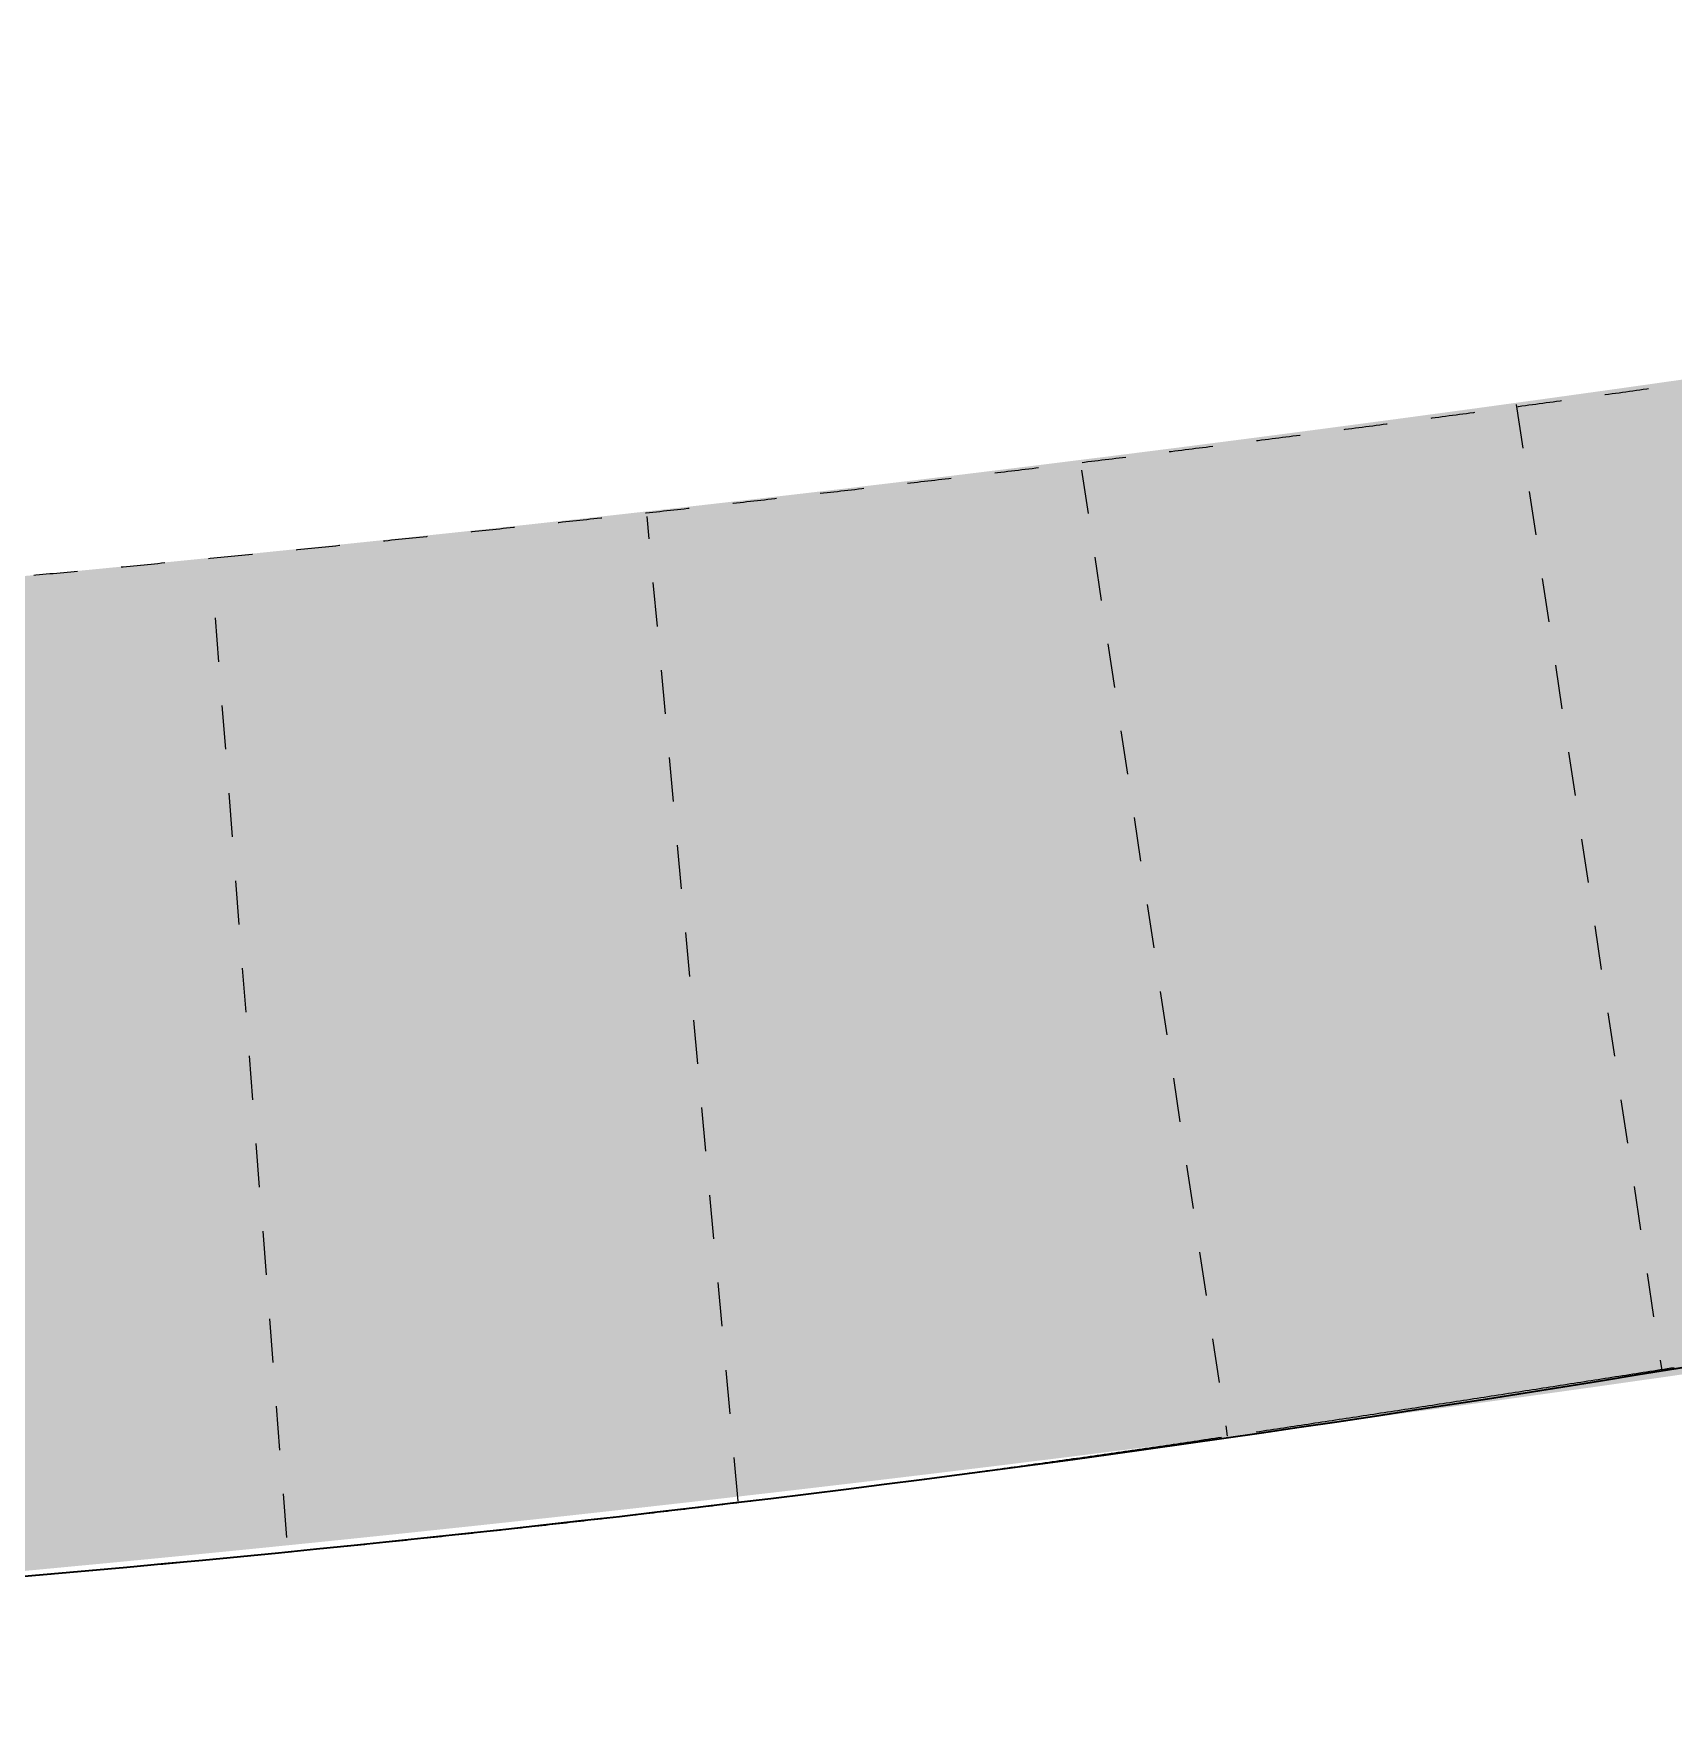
# Model space of a CAD drawing. Header units: millimetres. Extents: x -89663 to 74273, y -103666 to 18539.
# Drawn here: x -9177 to 152, y -97235 to -87659 of the extents above; entities that cross this region are included whole.
import ezdxf

# ---------------------------------------------------------------- set-up
doc = ezdxf.new("R2010")
doc.units = ezdxf.units.MM
doc.header["$MEASUREMENT"] = 0
doc.linetypes.add('2-0_5', pattern=[500, 250, -250])
doc.layers.add('A-20-M_Hard_Landscape-Phase 2_Pen_No__141', color=255, linetype='Continuous', lineweight=0)
doc.layers.add('G-10-P_Topo_Paving_Pen_No__191', color=7, linetype='Continuous', lineweight=5)
doc.layers.add('G-10-P_Topo_Road_Pen_No__148', color=7, linetype='Continuous', lineweight=0, true_color=0x444444)
doc.layers.add('New_A-20-M_Hard_Landscape_Pen_No__53', color=7, linetype='Continuous', lineweight=35, true_color=0x444444)
doc.layers.add('New_A-20-M_Hard_Landscape', color=7, linetype='Continuous')

# ---------------------------------------------------------------- blocks, each defined once
blk = doc.blocks.new('Mesh_1_1', base_point=(-63082, -84192.5))
at = {"layer": 'New_A-20-M_Hard_Landscape_Pen_No__53', "linetype": 'Continuous', "flags": 128}
blk.add_lwpolyline([(17544.7, -92076.4, -0.012215), (1021, -95112.6, -0.028337), (-12755.4, -96694.9, -0.01857), (-33259.9, -97090.3), (-38567.8, -96810.8), (-41575.1, -96677.4), (-40853.7, -91723.4), (-47541.5, -90504), (-48672.3, -95544.5), (-51327.2, -94607)], format="xyb", dxfattribs=at)

msp = doc.modelspace()

# ---------------------------------------------------------------- hatches: boundary and pattern name
at = {"layer": 'A-20-M_Hard_Landscape-Phase 2_Pen_No__141', "linetype": 'Continuous'}
msp.add_hatch(color=256, dxfattribs=at).paths.add_polyline_path([(-41175.2, -91275.4, 0.065027), (11695.4, -87659.1), (12745.8, -93055.8, -0.071638), (-41575.1, -96677.4)])

# ---------------------------------------------------------------- linework, layer by layer
at = {"layer": 'G-10-P_Topo_Paving_Pen_No__191', "linetype": 'Continuous'}
for p, q in [((-235.7, -89715), (-236.7, -89715.2)), ((-216, -89712.2), (-235.7, -89715)), ((-196.2, -89709.6), (-216, -89712.2)), ((-176.5, -89706.8), (-196.2, -89709.6)), ((-156.8, -89704.2), (-176.5, -89706.8)), ((-137, -89701.4), (-156.8, -89704.2)), ((-117.3, -89698.7), (-137, -89701.4)), ((-97.6, -89696), (-117.3, -89698.7)), ((-77.8, -89693.2), (-97.6, -89696)), ((-58.1, -89690.6), (-77.8, -89693.2)), ((-38.5, -89687.8), (-58.1, -89690.6)), ((-18.7, -89685), (-38.5, -89687.8)), ((1, -89682.4), (-18.7, -89685)), ((10.9, -89681), (1, -89682.4)), ((-1044.8, -89824.3), (-1064.5, -89827)), ((-1025.1, -89821.8), (-1044.8, -89824.3)), ((-1005.2, -89819.1), (-1025.1, -89821.8)), ((-985.5, -89816.5), (-1005.2, -89819.1)), ((-980, -89815.7), (-985.5, -89816.5)), ((-728.9, -89782.1), (-732.1, -89782.6)), ((-709.2, -89779.4), (-728.9, -89782.1)), ((-689.4, -89776.8), (-709.2, -89779.4)), ((-669.7, -89774.1), (-689.4, -89776.8)), ((-650, -89771.5), (-669.7, -89774.1)), ((-630.3, -89768.8), (-650, -89771.5)), ((-610.5, -89766.1), (-630.3, -89768.8)), ((-590.8, -89763.4), (-610.5, -89766.1)), ((-571.1, -89760.7), (-590.8, -89763.4)), ((-551.3, -89758.1), (-571.1, -89760.7)), ((-531.6, -89755.4), (-551.3, -89758.1)), ((-511.9, -89752.7), (-531.6, -89755.4)), ((-492.1, -89750.1), (-511.9, -89752.7)), ((-484.5, -89749), (-492.1, -89750.1)), ((-1716.2, -89912.6), (-1723.5, -89913.5)), ((-1696.5, -89910), (-1716.2, -89912.6)), ((-1676.7, -89907.4), (-1696.5, -89910)), ((-1656.9, -89904.9), (-1676.7, -89907.4)), ((-1637.2, -89902.3), (-1656.9, -89904.9)), ((-1617.4, -89899.8), (-1637.2, -89902.3)), ((-1597.7, -89897.2), (-1617.4, -89899.8)), ((-1577.9, -89894.6), (-1597.7, -89897.2)), ((-1558.2, -89892), (-1577.9, -89894.6)), ((-1538.4, -89889.4), (-1558.2, -89892)), ((-1518.7, -89886.9), (-1538.4, -89889.4)), ((-1498.9, -89884.3), (-1518.7, -89886.9)), ((-1479.2, -89881.8), (-1498.9, -89884.3)), ((-1475.6, -89881.2), (-1479.2, -89881.8)), ((-1222.5, -89848), (-1227.8, -89848.7)), ((-1202.7, -89845.3), (-1222.5, -89848)), ((-1183, -89842.8), (-1202.7, -89845.3)), ((-1163.2, -89840.1), (-1183, -89842.8)), ((-1143.5, -89837.4), (-1163.2, -89840.1)), ((-1123.7, -89834.9), (-1143.5, -89837.4)), ((-1104, -89832.2), (-1123.7, -89834.9)), ((-1084.3, -89829.7), (-1104, -89832.2)), ((-1064.5, -89827), (-1084.3, -89829.7)), ((-2526.3, -90016), (-2546.2, -90018.4)), ((-2506.6, -90013.4), (-2526.3, -90016)), ((-2486.9, -90010.9), (-2506.6, -90013.4)), ((-2467.6, -90008.6), (-2486.9, -90010.9)), ((-2210.1, -89975.9), (-2219.5, -89977.1)), ((-2190.4, -89973.5), (-2210.1, -89975.9)), ((-2170.6, -89970.9), (-2190.4, -89973.5)), ((-2150.9, -89968.4), (-2170.6, -89970.9)), ((-2131.1, -89965.9), (-2150.9, -89968.4)), ((-2111.3, -89963.4), (-2131.1, -89965.9)), ((-2091.6, -89960.9), (-2111.3, -89963.4)), ((-2071.9, -89958.3), (-2091.6, -89960.9)), ((-2052, -89955.9), (-2071.9, -89958.3)), ((-2032.3, -89953.3), (-2052, -89955.9)), ((-2012.6, -89950.7), (-2032.3, -89953.3)), ((-1992.8, -89948.2), (-2012.6, -89950.7)), ((-1973, -89945.7), (-1992.8, -89948.2)), ((-1971.5, -89945.5), (-1973, -89945.7)), ((-3198.7, -90099.1), (-3211.8, -90100.8)), ((-3178.9, -90096.8), (-3198.7, -90099.1)), ((-3159.2, -90094.3), (-3178.9, -90096.8)), ((-3139.3, -90091.9), (-3159.2, -90094.3)), ((-3119.5, -90089.5), (-3139.3, -90091.9)), ((-3099.8, -90087), (-3119.5, -90089.5)), ((-3080, -90084.6), (-3099.8, -90087)), ((-3060.3, -90082.2), (-3080, -90084.6)), ((-3040.4, -90079.8), (-3060.3, -90082.2)), ((-3020.7, -90077.3), (-3040.4, -90079.8)), ((-3000.9, -90074.8), (-3020.7, -90077.3)), ((-2981.2, -90072.5), (-3000.9, -90074.8)), ((-2963.7, -90070.3), (-2981.2, -90072.5)), ((-2704.3, -90038.2), (-2715.6, -90039.6)), ((-2684.5, -90035.7), (-2704.3, -90038.2)), ((-2664.8, -90033.3), (-2684.5, -90035.7)), ((-2645, -90030.8), (-2664.8, -90033.3)), ((-2625.3, -90028.2), (-2645, -90030.8)), ((-2605.4, -90025.8), (-2625.3, -90028.2)), ((-2585.7, -90023.3), (-2605.4, -90025.8)), ((-2565.9, -90020.9), (-2585.7, -90023.3)), ((-2546.2, -90018.4), (-2565.9, -90020.9)), ((-4089, -90205.9), (-4108.8, -90208.3)), ((-4069.3, -90203.5), (-4089, -90205.9)), ((-4049.4, -90201.2), (-4069.3, -90203.5)), ((-4029.6, -90198.9), (-4049.4, -90201.2)), ((-4009.8, -90196.6), (-4029.6, -90198.9)), ((-3990.1, -90194.2), (-4009.8, -90196.6)), ((-3970.3, -90191.9), (-3990.1, -90194.2)), ((-3956.5, -90190.2), (-3970.3, -90191.9)), ((-3693.2, -90159), (-3708.2, -90160.7)), ((-3673.5, -90156.5), (-3693.2, -90159)), ((-3653.7, -90154.1), (-3673.5, -90156.5)), ((-3633.8, -90151.8), (-3653.7, -90154.1)), ((-3614.1, -90149.4), (-3633.8, -90151.8)), ((-3594.3, -90147.1), (-3614.1, -90149.4)), ((-3574.5, -90144.7), (-3594.3, -90147.1)), ((-3554.8, -90142.3), (-3574.5, -90144.7)), ((-3535, -90139.9), (-3554.8, -90142.3)), ((-3515.1, -90137.5), (-3535, -90139.9)), ((-3495.4, -90135.2), (-3515.1, -90137.5)), ((-3475.6, -90132.7), (-3495.4, -90135.2)), ((-3460, -90130.9), (-3475.6, -90132.7)), ((-4683, -90274.9), (-4701.5, -90277)), ((-4663.1, -90272.6), (-4683, -90274.9)), ((-4643.3, -90270.4), (-4663.1, -90272.6)), ((-4623.5, -90268.1), (-4643.3, -90270.4)), ((-4603.7, -90265.8), (-4623.5, -90268.1)), ((-4583.9, -90263.5), (-4603.7, -90265.8)), ((-4564.2, -90261.3), (-4583.9, -90263.5)), ((-4544.4, -90259), (-4564.2, -90261.3)), ((-4524.5, -90256.7), (-4544.4, -90259)), ((-4504.7, -90254.4), (-4524.5, -90256.7)), ((-4484.9, -90252.1), (-4504.7, -90254.4)), ((-4465.1, -90249.8), (-4484.9, -90252.1)), ((-4453.1, -90248.4), (-4465.1, -90249.8)), ((-4188, -90217.5), (-4204.8, -90219.5)), ((-4168.1, -90215.2), (-4188, -90217.5)), ((-4148.4, -90212.9), (-4168.1, -90215.2)), ((-4128.6, -90210.5), (-4148.4, -90212.9)), ((-4108.8, -90208.3), (-4128.6, -90210.5)), ((-5693.1, -90388.4), (-5695.1, -90388.6)), ((-5673.3, -90386.2), (-5693.1, -90388.4)), ((-5653.5, -90384.1), (-5673.3, -90386.2)), ((-5633.7, -90381.9), (-5653.5, -90384.1)), ((-5613.9, -90379.6), (-5633.7, -90381.9)), ((-5594.1, -90377.5), (-5613.9, -90379.6)), ((-5574.3, -90375.3), (-5594.1, -90377.5)), ((-5554.5, -90373.1), (-5574.3, -90375.3)), ((-5534.6, -90370.9), (-5554.5, -90373.1)), ((-5514.8, -90368.8), (-5534.6, -90370.9)), ((-5495, -90366.5), (-5514.8, -90368.8)), ((-5475.2, -90364.4), (-5495, -90366.5)), ((-5455.4, -90362.1), (-5475.2, -90364.4)), ((-5446.7, -90361.2), (-5455.4, -90362.1)), ((-5197.8, -90333.4), (-5198.2, -90333.5)), ((-5178, -90331.1), (-5197.8, -90333.4)), ((-5158.2, -90329), (-5178, -90331.1)), ((-5138.4, -90326.7), (-5158.2, -90329)), ((-5118.7, -90324.4), (-5138.4, -90326.7)), ((-5098.9, -90322.2), (-5118.7, -90324.4)), ((-5079.1, -90320), (-5098.9, -90322.2)), ((-5059.2, -90317.8), (-5079.1, -90320)), ((-5039.4, -90315.5), (-5059.2, -90317.8)), ((-5019.6, -90313.3), (-5039.4, -90315.5)), ((-4999.8, -90311), (-5019.6, -90313.3)), ((-4980, -90308.7), (-4999.8, -90311)), ((-4960.2, -90306.6), (-4980, -90308.7)), ((-4949.8, -90305.3), (-4960.2, -90306.6)), ((-6684.3, -90494.9), (-6689.4, -90495.5)), ((-6664.5, -90492.9), (-6684.3, -90494.9)), ((-6644.7, -90490.8), (-6664.5, -90492.9)), ((-6624.8, -90488.7), (-6644.7, -90490.8)), ((-6605, -90486.6), (-6624.8, -90488.7)), ((-6585.2, -90484.6), (-6605, -90486.6)), ((-6565.3, -90482.4), (-6585.2, -90484.6)), ((-6545.5, -90480.4), (-6565.3, -90482.4)), ((-6525.6, -90478.2), (-6545.5, -90480.4)), ((-6505.8, -90476.1), (-6525.6, -90478.2)), ((-6486, -90474), (-6505.8, -90476.1)), ((-6466.2, -90471.9), (-6486, -90474)), ((-6446.4, -90469.8), (-6466.2, -90471.9)), ((-6440.9, -90469.2), (-6446.4, -90469.8)), ((-6188.7, -90442.3), (-6192.3, -90442.7)), ((-6168.9, -90440.1), (-6188.7, -90442.3)), ((-6149, -90438), (-6168.9, -90440.1)), ((-6129.2, -90435.9), (-6149, -90438)), ((-6109.3, -90433.7), (-6129.2, -90435.9)), ((-6089.5, -90431.6), (-6109.3, -90433.7)), ((-6069.7, -90429.4), (-6089.5, -90431.6)), ((-6049.9, -90427.3), (-6069.7, -90429.4)), ((-6030.1, -90425.1), (-6049.9, -90427.3)), ((-6010.3, -90423), (-6030.1, -90425.1)), ((-5990.4, -90420.9), (-6010.3, -90423)), ((-5970.6, -90418.7), (-5990.4, -90420.9)), ((-5950.8, -90416.6), (-5970.6, -90418.7)), ((-5943.7, -90415.8), (-5950.8, -90416.6)), ((-7596.7, -90589.1), (-7616.5, -90591)), ((-7576.8, -90587), (-7596.7, -90589.1)), ((-7557, -90585.1), (-7576.8, -90587)), ((-7537.1, -90583), (-7557, -90585.1)), ((-7517.3, -90581), (-7537.1, -90583)), ((-7497.5, -90579), (-7517.3, -90581)), ((-7477.6, -90576.9), (-7497.5, -90579)), ((-7457.8, -90575), (-7477.6, -90576.9)), ((-7438, -90572.9), (-7457.8, -90575)), ((-7435.5, -90572.7), (-7438, -90572.9)), ((-7180.1, -90546.6), (-7186.8, -90547.2)), ((-7160.2, -90544.6), (-7180.1, -90546.6)), ((-7140.4, -90542.5), (-7160.2, -90544.6)), ((-7120.6, -90540.5), (-7140.4, -90542.5)), ((-7100.7, -90538.4), (-7120.6, -90540.5)), ((-7080.9, -90536.3), (-7100.7, -90538.4)), ((-7061.1, -90534.3), (-7080.9, -90536.3)), ((-7041.2, -90532.2), (-7061.1, -90534.3)), ((-7021.4, -90530.2), (-7041.2, -90532.2)), ((-7001.6, -90528.1), (-7021.4, -90530.2)), ((-6981.8, -90526.1), (-7001.6, -90528.1)), ((-6961.9, -90524), (-6981.8, -90526.1)), ((-6942.1, -90522), (-6961.9, -90524)), ((-6938.1, -90521.5), (-6942.1, -90522)), ((-8569.1, -90685), (-8589, -90687)), ((-8549.3, -90683.1), (-8569.1, -90685)), ((-8529.4, -90681.2), (-8549.3, -90683.1)), ((-8509.6, -90679.3), (-8529.4, -90681.2)), ((-8489.7, -90677.3), (-8509.6, -90679.3)), ((-8469.9, -90675.5), (-8489.7, -90677.3)), ((-8450, -90673.5), (-8469.9, -90675.5)), ((-8430.5, -90671.6), (-8450, -90673.5)), ((-8172.1, -90646.3), (-8181.8, -90647.3)), ((-8152.3, -90644.4), (-8172.1, -90646.3)), ((-8132.5, -90642.4), (-8152.3, -90644.4)), ((-8112.6, -90640.5), (-8132.5, -90642.4)), ((-8092.8, -90638.5), (-8112.6, -90640.5)), ((-8072.9, -90636.6), (-8092.8, -90638.5)), ((-8053.1, -90634.6), (-8072.9, -90636.6)), ((-8033.2, -90632.7), (-8053.1, -90634.6)), ((-8013.4, -90630.7), (-8033.2, -90632.7)), ((-7993.5, -90628.8), (-8013.4, -90630.7)), ((-7973.7, -90626.8), (-7993.5, -90628.8)), ((-7953.9, -90624.7), (-7973.7, -90626.8)), ((-7934, -90622.8), (-7953.9, -90624.7)), ((-7933, -90622.7), (-7934, -90622.8)), ((-7676, -90597), (-7684.2, -90597.8)), ((-7656.2, -90595), (-7676, -90597)), ((-7636.3, -90593.1), (-7656.2, -90595)), ((-7616.5, -90591), (-7636.3, -90593.1)), ((-9164.8, -90741.7), (-9177.1, -90742.8)), ((-9144.9, -90739.8), (-9164.8, -90741.7)), ((-9125.1, -90737.9), (-9144.9, -90739.8)), ((-9105.2, -90736.1), (-9125.1, -90737.9)), ((-9085.4, -90734.2), (-9105.2, -90736.1)), ((-9065.5, -90732.4), (-9085.4, -90734.2)), ((-9045.6, -90730.5), (-9065.5, -90732.4)), ((-9025.8, -90728.7), (-9045.6, -90730.5)), ((-9005.9, -90726.7), (-9025.8, -90728.7)), ((-8986.1, -90724.9), (-9005.9, -90726.7)), ((-8966.2, -90723), (-8986.1, -90724.9)), ((-8946.3, -90721.2), (-8966.2, -90723)), ((-8928.3, -90719.4), (-8946.3, -90721.2)), ((-8668.4, -90694.6), (-8679.4, -90695.6)), ((-8648.5, -90692.6), (-8668.4, -90694.6)), ((-8628.7, -90690.8), (-8648.5, -90692.6)), ((-8608.8, -90688.8), (-8628.7, -90690.8)), ((-8589, -90687), (-8608.8, -90688.8)), ((-59.2, -95283.6), (-39.6, -95280.4)), ((-39.6, -95280.4), (-19.9, -95277.4)), ((-19.9, -95277.4), (-0.3, -95274.3)), ((-0.3, -95274.3), (19.4, -95271.3)), ((19.4, -95271.3), (39, -95268.2)), ((39, -95268.2), (58.6, -95265)), ((58.6, -95265), (78.2, -95262)), ((78.2, -95262), (97.9, -95258.9)), ((97.9, -95258.9), (117.5, -95255.8)), ((117.5, -95255.8), (137.2, -95252.7)), ((137.2, -95252.7), (156.8, -95249.6)), ((-688, -95381.7), (-668.3, -95378.6)), ((-668.3, -95378.6), (-648.7, -95375.5)), ((-648.7, -95375.5), (-629, -95372.5)), ((-629, -95372.5), (-609.4, -95369.4)), ((-609.4, -95369.4), (-589.7, -95366.4)), ((-589.7, -95366.4), (-570.1, -95363.4)), ((-570.1, -95363.4), (-550.5, -95360.3)), ((-550.5, -95360.3), (-530.8, -95357.2)), ((-530.8, -95357.2), (-511.2, -95354.2)), ((-511.2, -95354.2), (-491.5, -95351.1)), ((-491.5, -95351.1), (-471.9, -95348.1)), ((-471.9, -95348.1), (-452.2, -95345)), ((-452.2, -95345), (-432.6, -95341.9)), ((-432.6, -95341.9), (-412.9, -95338.9)), ((-412.9, -95338.9), (-393.3, -95335.8)), ((-393.3, -95335.8), (-373.6, -95332.7)), ((-373.6, -95332.7), (-354, -95329.7)), ((-354, -95329.7), (-334.3, -95326.6)), ((-334.3, -95326.6), (-314.7, -95323.5)), ((-314.7, -95323.5), (-295, -95320.5)), ((-295, -95320.5), (-275.4, -95317.4)), ((-275.4, -95317.4), (-255.7, -95314.4)), ((-255.7, -95314.4), (-236.1, -95311.3)), ((-236.1, -95311.3), (-216.4, -95308.2)), ((-216.4, -95308.2), (-196.8, -95305.2)), ((-196.8, -95305.2), (-177.1, -95302)), ((-177.1, -95302), (-157.5, -95298.9)), ((-157.5, -95298.9), (-137.8, -95295.9)), ((-137.8, -95295.9), (-118.2, -95292.8)), ((-118.2, -95292.8), (-98.5, -95289.7)), ((-98.5, -95289.7), (-78.9, -95286.7)), ((-78.9, -95286.7), (-59.2, -95283.6)), ((-1297.3, -95475.7), (-1277.6, -95472.7)), ((-1277.6, -95472.7), (-1258, -95469.6)), ((-1258, -95469.6), (-1238.2, -95466.6)), ((-1238.2, -95466.6), (-1218.6, -95463.6)), ((-1218.6, -95463.6), (-1198.9, -95460.6)), ((-1198.9, -95460.6), (-1179.3, -95457.5)), ((-1179.3, -95457.5), (-1159.6, -95454.6)), ((-1159.6, -95454.6), (-1140, -95451.5)), ((-1140, -95451.5), (-1120.3, -95448.5)), ((-1120.3, -95448.5), (-1100.7, -95445.5)), ((-1100.7, -95445.5), (-1081, -95442.4)), ((-1081, -95442.4), (-1061.4, -95439.4)), ((-1061.4, -95439.4), (-1041.7, -95436.4)), ((-1041.7, -95436.4), (-1022.1, -95433.3)), ((-1022.1, -95433.3), (-1002.4, -95430.3)), ((-1002.4, -95430.3), (-982.8, -95427.3)), ((-982.8, -95427.3), (-963.1, -95424.2)), ((-963.1, -95424.2), (-943.4, -95421.2)), ((-943.4, -95421.2), (-923.8, -95418.1)), ((-923.8, -95418.1), (-904.1, -95415.2)), ((-904.1, -95415.2), (-884.5, -95412.1)), ((-884.5, -95412.1), (-864.8, -95409)), ((-864.8, -95409), (-845.2, -95406)), ((-845.2, -95406), (-825.5, -95403)), ((-825.5, -95403), (-805.9, -95399.9)), ((-805.9, -95399.9), (-786.2, -95396.9)), ((-786.2, -95396.9), (-766.6, -95393.8)), ((-766.6, -95393.8), (-746.9, -95390.7)), ((-746.9, -95390.7), (-727.3, -95387.8)), ((-727.3, -95387.8), (-707.6, -95384.7)), ((-707.6, -95384.7), (-688, -95381.7)), ((-1926.3, -95571.7), (-1906.7, -95568.8)), ((-1906.7, -95568.8), (-1887, -95565.7)), ((-1887, -95565.7), (-1867.3, -95562.8)), ((-1867.3, -95562.8), (-1847.7, -95559.8)), ((-1847.7, -95559.8), (-1828, -95556.8)), ((-1828, -95556.8), (-1808.4, -95553.8)), ((-1808.4, -95553.8), (-1788.7, -95550.8)), ((-1788.7, -95550.8), (-1769.1, -95547.8)), ((-1769.1, -95547.8), (-1749.4, -95544.8)), ((-1749.4, -95544.8), (-1729.7, -95541.8)), ((-1729.7, -95541.8), (-1710, -95538.9)), ((-1710, -95538.9), (-1690.4, -95535.8)), ((-1690.4, -95535.8), (-1670.7, -95532.8)), ((-1670.7, -95532.8), (-1651.1, -95529.9)), ((-1651.1, -95529.9), (-1631.4, -95526.8)), ((-1631.4, -95526.8), (-1611.8, -95523.8)), ((-1611.8, -95523.8), (-1592.1, -95520.9)), ((-1592.1, -95520.9), (-1572.4, -95517.8)), ((-1572.4, -95517.8), (-1552.8, -95514.8)), ((-1552.8, -95514.8), (-1533.1, -95511.8)), ((-1533.1, -95511.8), (-1513.5, -95508.8)), ((-1513.5, -95508.8), (-1493.8, -95505.9)), ((-1493.8, -95505.9), (-1474.2, -95502.8)), ((-1474.2, -95502.8), (-1454.5, -95499.8)), ((-1454.5, -95499.8), (-1434.8, -95496.8)), ((-1434.8, -95496.8), (-1415.1, -95493.8)), ((-1415.1, -95493.8), (-1395.5, -95490.7)), ((-1395.5, -95490.7), (-1375.8, -95487.8)), ((-1375.8, -95487.8), (-1356.2, -95484.7)), ((-1356.2, -95484.7), (-1336.6, -95481.7)), ((-1336.6, -95481.7), (-1316.9, -95478.7)), ((-1316.9, -95478.7), (-1297.3, -95475.7)), ((-2555.5, -95666.5), (-2535.8, -95663.6)), ((-2535.8, -95663.6), (-2516.2, -95660.6)), ((-2516.2, -95660.6), (-2496.4, -95657.8)), ((-2496.4, -95657.8), (-2476.8, -95654.8)), ((-2476.8, -95654.8), (-2457.1, -95651.9)), ((-2457.1, -95651.9), (-2437.5, -95649)), ((-2437.5, -95649), (-2418.5, -95646.1)), ((-2220.7, -95616.3), (-2201.6, -95613.4)), ((-2201.6, -95613.4), (-2181.9, -95610.5)), ((-2181.9, -95610.5), (-2162.3, -95607.5)), ((-2162.3, -95607.5), (-2142.6, -95604.5)), ((-2142.6, -95604.5), (-2123, -95601.6)), ((-2123, -95601.6), (-2103.3, -95598.6)), ((-2103.3, -95598.6), (-2083.6, -95595.6)), ((-2083.6, -95595.6), (-2063.9, -95592.6)), ((-2063.9, -95592.6), (-2044.3, -95589.6)), ((-2044.3, -95589.6), (-2024.7, -95586.7)), ((-2024.7, -95586.7), (-2005, -95583.7)), ((-2005, -95583.7), (-1985.3, -95580.7)), ((-1985.3, -95580.7), (-1965.6, -95577.7)), ((-1965.6, -95577.7), (-1946, -95574.7)), ((-1946, -95574.7), (-1926.3, -95571.7)), ((-3224.3, -95763.3), (-3204.6, -95760.5)), ((-3204.6, -95760.5), (-3184.9, -95757.8)), ((-3184.9, -95757.8), (-3165.2, -95754.9)), ((-3165.2, -95754.9), (-3145.5, -95752.1)), ((-3145.5, -95752.1), (-3125.9, -95749.4)), ((-3125.9, -95749.4), (-3106.2, -95746.5)), ((-3106.2, -95746.5), (-3086.5, -95743.8)), ((-3086.5, -95743.8), (-3066.8, -95740.9)), ((-3066.8, -95740.9), (-3047.2, -95738.1)), ((-3047.2, -95738.1), (-3027.4, -95735.3)), ((-3027.4, -95735.3), (-3007.8, -95732.5)), ((-3007.8, -95732.5), (-2988.1, -95729.6)), ((-2988.1, -95729.6), (-2968.4, -95726.9)), ((-2968.4, -95726.9), (-2948.8, -95724)), ((-2948.8, -95724), (-2929.1, -95721.2)), ((-2929.1, -95721.2), (-2909.4, -95718.3)), ((-2909.4, -95718.3), (-2889.7, -95715.4)), ((-2889.7, -95715.4), (-2870.1, -95712.7)), ((-2870.1, -95712.7), (-2850.4, -95709.8)), ((-2850.4, -95709.8), (-2830.7, -95707)), ((-2830.7, -95707), (-2811.1, -95704.1)), ((-2811.1, -95704.1), (-2791.5, -95701.2)), ((-2791.5, -95701.2), (-2771.7, -95698.4)), ((-2771.7, -95698.4), (-2752.1, -95695.5)), ((-2752.1, -95695.5), (-2732.4, -95692.5)), ((-2732.4, -95692.5), (-2712.7, -95689.7)), ((-2712.7, -95689.7), (-2693, -95686.8)), ((-2693, -95686.8), (-2673.4, -95683.9)), ((-2673.4, -95683.9), (-2653.8, -95681.1)), ((-2653.8, -95681.1), (-2634.1, -95678.1)), ((-2634.1, -95678.1), (-2614.4, -95675.3)), ((-2614.4, -95675.3), (-2594.7, -95672.3)), ((-2594.7, -95672.3), (-2575.1, -95669.4)), ((-2575.1, -95669.4), (-2555.5, -95666.5)), ((-3913.7, -95858.2), (-3893.9, -95855.6)), ((-3893.9, -95855.6), (-3874.2, -95852.9)), ((-3874.2, -95852.9), (-3854.6, -95850.3)), ((-3854.6, -95850.3), (-3834.9, -95847.6)), ((-3834.9, -95847.6), (-3815.1, -95844.9)), ((-3815.1, -95844.9), (-3795.4, -95842.3)), ((-3795.4, -95842.3), (-3775.8, -95839.6)), ((-3775.8, -95839.6), (-3756, -95837)), ((-3756, -95837), (-3736.3, -95834.3)), ((-3736.3, -95834.3), (-3716.7, -95831.5)), ((-3716.7, -95831.5), (-3696.9, -95828.9)), ((-3696.9, -95828.9), (-3677.2, -95826.2)), ((-3677.2, -95826.2), (-3657.6, -95823.5)), ((-3657.6, -95823.5), (-3637.8, -95820.8)), ((-3637.8, -95820.8), (-3618.1, -95818.1)), ((-3618.1, -95818.1), (-3598.5, -95815.4)), ((-3598.5, -95815.4), (-3578.7, -95812.7)), ((-3578.7, -95812.7), (-3559, -95809.9)), ((-3559, -95809.9), (-3539.4, -95807.3)), ((-3539.4, -95807.3), (-3519.6, -95804.5)), ((-3519.6, -95804.5), (-3499.9, -95801.9)), ((-3499.9, -95801.9), (-3480.3, -95799.1)), ((-3480.3, -95799.1), (-3460.5, -95796.3)), ((-3460.5, -95796.3), (-3440.9, -95793.7)), ((-3440.9, -95793.7), (-3421.2, -95790.9)), ((-3421.2, -95790.9), (-3401.4, -95788.2)), ((-3401.4, -95788.2), (-3381.8, -95785.4)), ((-3381.8, -95785.4), (-3362, -95782.6)), ((-3362, -95782.6), (-3342.4, -95779.9)), ((-3342.4, -95779.9), (-3322.7, -95777.2)), ((-3322.7, -95777.2), (-3303, -95774.4)), ((-3303, -95774.4), (-3283.3, -95771.6)), ((-3283.3, -95771.6), (-3263.7, -95768.8)), ((-3263.7, -95768.8), (-3243.9, -95766.1)), ((-3243.9, -95766.1), (-3224.3, -95763.3)), ((-4663.1, -95955.9), (-4643.4, -95953.4)), ((-4643.4, -95953.4), (-4623.7, -95950.9)), ((-4623.7, -95950.9), (-4604, -95948.5)), ((-4604, -95948.5), (-4584.2, -95945.9)), ((-4584.2, -95945.9), (-4564.5, -95943.3)), ((-4564.5, -95943.3), (-4544.8, -95940.9)), ((-4544.8, -95940.9), (-4525.1, -95938.3)), ((-4525.1, -95938.3), (-4505.3, -95935.8)), ((-4505.3, -95935.8), (-4485.6, -95933.3)), ((-4485.6, -95933.3), (-4465.9, -95930.7)), ((-4465.9, -95930.7), (-4446.2, -95928.2)), ((-4446.2, -95928.2), (-4426.4, -95925.6)), ((-4426.4, -95925.6), (-4406.7, -95923.2)), ((-4406.7, -95923.2), (-4387, -95920.6)), ((-4387, -95920.6), (-4367.2, -95918)), ((-4367.2, -95918), (-4347.5, -95915.5)), ((-4347.5, -95915.5), (-4327.8, -95912.9)), ((-4327.8, -95912.9), (-4308.1, -95910.4)), ((-4308.1, -95910.4), (-4288.3, -95907.8)), ((-4288.3, -95907.8), (-4268.6, -95905.1)), ((-4268.6, -95905.1), (-4248.9, -95902.6)), ((-4248.9, -95902.6), (-4229.2, -95900)), ((-4229.2, -95900), (-4209.4, -95897.5)), ((-4209.4, -95897.5), (-4189.7, -95894.8)), ((-4189.7, -95894.8), (-4170, -95892.2)), ((-4170, -95892.2), (-4150.2, -95889.7)), ((-4150.2, -95889.7), (-4130.5, -95887)), ((-4130.5, -95887), (-4110.8, -95884.5)), ((-4110.8, -95884.5), (-4091.2, -95881.9)), ((-4091.2, -95881.9), (-4071.4, -95879.2)), ((-4071.4, -95879.2), (-4051.7, -95876.6)), ((-4051.7, -95876.6), (-4032, -95874)), ((-4032, -95874), (-4012.2, -95871.3)), ((-4012.2, -95871.3), (-3992.5, -95868.8)), ((-3992.5, -95868.8), (-3972.8, -95866.1)), ((-3972.8, -95866.1), (-3953.1, -95863.5)), ((-3953.1, -95863.5), (-3933.4, -95860.8)), ((-3933.4, -95860.8), (-3913.7, -95858.2)), ((-5433.4, -96050.6), (-5413.6, -96048.3)), ((-5413.6, -96048.3), (-5393.8, -96045.9)), ((-5393.8, -96045.9), (-5374, -96043.6)), ((-5374, -96043.6), (-5354.3, -96041.1)), ((-5354.3, -96041.1), (-5334.6, -96038.7)), ((-5334.6, -96038.7), (-5314.8, -96036.4)), ((-5314.8, -96036.4), (-5295, -96034)), ((-5295, -96034), (-5275.3, -96031.7)), ((-5275.3, -96031.7), (-5255.5, -96029.2)), ((-5255.5, -96029.2), (-5235.8, -96026.8)), ((-5235.8, -96026.8), (-5216.1, -96024.5)), ((-5216.1, -96024.5), (-5196.2, -96022)), ((-5196.2, -96022), (-5176.5, -96019.7)), ((-5176.5, -96019.7), (-5156.8, -96017.2)), ((-5156.8, -96017.2), (-5137, -96014.8)), ((-5137, -96014.8), (-5117.3, -96012.4)), ((-5117.3, -96012.4), (-5097.5, -96010)), ((-5097.5, -96010), (-5077.7, -96007.6)), ((-5077.7, -96007.6), (-5058, -96005.2)), ((-5058, -96005.2), (-5038.3, -96002.8)), ((-5038.3, -96002.8), (-5018.6, -96000.3)), ((-5018.6, -96000.3), (-4998.7, -95997.8)), ((-4998.7, -95997.8), (-4979, -95995.5)), ((-4979, -95995.5), (-4959.3, -95993)), ((-4959.3, -95993), (-4939.6, -95990.6)), ((-4939.6, -95990.6), (-4919.7, -95988.1)), ((-4919.7, -95988.1), (-4900, -95985.6)), ((-4900, -95985.6), (-4880.3, -95983.2)), ((-4880.3, -95983.2), (-4860.6, -95980.7)), ((-4860.6, -95980.7), (-4840.9, -95978.3)), ((-4840.9, -95978.3), (-4821, -95975.8)), ((-4821, -95975.8), (-4801.3, -95973.3)), ((-4801.3, -95973.3), (-4781.6, -95970.9)), ((-4781.6, -95970.9), (-4761.9, -95968.3)), ((-4761.9, -95968.3), (-4742.1, -95965.9)), ((-4742.1, -95965.9), (-4722.4, -95963.4)), ((-4722.4, -95963.4), (-4702.7, -95960.9)), ((-4702.7, -95960.9), (-4682.9, -95958.4)), ((-4682.9, -95958.4), (-4663.1, -95955.9)), ((-6263.8, -96146.4), (-6244, -96144.2)), ((-6244, -96144.2), (-6224.2, -96141.9)), ((-6224.2, -96141.9), (-6204.5, -96139.8)), ((-6204.5, -96139.8), (-6184.7, -96137.5)), ((-6184.7, -96137.5), (-6164.9, -96135.3)), ((-6164.9, -96135.3), (-6145.2, -96133.1)), ((-6145.2, -96133.1), (-6125.3, -96130.9)), ((-6125.3, -96130.9), (-6105.5, -96128.6)), ((-6105.5, -96128.6), (-6085.8, -96126.3)), ((-6085.8, -96126.3), (-6066, -96124.2)), ((-6066, -96124.2), (-6046.2, -96121.9)), ((-6046.2, -96121.9), (-6026.5, -96119.7)), ((-6026.5, -96119.7), (-6006.7, -96117.4)), ((-6006.7, -96117.4), (-5986.8, -96115.2)), ((-5986.8, -96115.2), (-5967.1, -96112.9)), ((-5967.1, -96112.9), (-5947.3, -96110.6)), ((-5947.3, -96110.6), (-5927.5, -96108.4)), ((-5927.5, -96108.4), (-5907.8, -96106.1)), ((-5907.8, -96106.1), (-5888, -96103.9)), ((-5888, -96103.9), (-5868.3, -96101.6)), ((-5868.3, -96101.6), (-5848.4, -96099.2)), ((-5848.4, -96099.2), (-5828.7, -96097)), ((-5828.7, -96097), (-5808.9, -96094.7)), ((-5808.9, -96094.7), (-5789.1, -96092.4)), ((-5789.1, -96092.4), (-5769.4, -96090.1)), ((-5769.4, -96090.1), (-5749.6, -96087.9)), ((-5749.6, -96087.9), (-5729.8, -96085.5)), ((-5729.8, -96085.5), (-5710, -96083.2)), ((-5710, -96083.2), (-5690.3, -96080.9)), ((-5690.3, -96080.9), (-5670.5, -96078.6)), ((-5670.5, -96078.6), (-5650.8, -96076.3)), ((-5650.8, -96076.3), (-5631, -96074)), ((-5631, -96074), (-5611.2, -96071.6)), ((-5611.2, -96071.6), (-5591.4, -96069.3)), ((-5591.4, -96069.3), (-5571.7, -96067)), ((-5571.7, -96067), (-5551.9, -96064.7)), ((-5551.9, -96064.7), (-5532.2, -96062.3)), ((-5532.2, -96062.3), (-5512.4, -96060)), ((-5512.4, -96060), (-5492.6, -96057.6)), ((-5492.6, -96057.6), (-5472.9, -96055.3)), ((-5472.9, -96055.3), (-5453.1, -96053)), ((-5453.1, -96053), (-5433.4, -96050.6)), ((-7154.6, -96242.1), (-7134.8, -96240)), ((-7134.8, -96240), (-7115, -96238)), ((-7115, -96238), (-7095.2, -96235.9)), ((-7095.2, -96235.9), (-7075.4, -96233.9)), ((-7075.4, -96233.9), (-7055.6, -96231.8)), ((-7055.6, -96231.8), (-7035.8, -96229.8)), ((-7035.8, -96229.8), (-7016, -96227.7)), ((-7016, -96227.7), (-6996.2, -96225.7)), ((-6996.2, -96225.7), (-6976.4, -96223.5)), ((-6976.4, -96223.5), (-6956.6, -96221.4)), ((-6956.6, -96221.4), (-6936.8, -96219.4)), ((-6936.8, -96219.4), (-6917, -96217.3)), ((-6917, -96217.3), (-6897.2, -96215.2)), ((-6897.2, -96215.2), (-6877.4, -96213.1)), ((-6877.4, -96213.1), (-6857.6, -96211)), ((-6857.6, -96211), (-6837.8, -96208.9)), ((-6837.8, -96208.9), (-6818, -96206.7)), ((-6818, -96206.7), (-6798.2, -96204.7)), ((-6798.2, -96204.7), (-6778.4, -96202.5)), ((-6778.4, -96202.5), (-6758.6, -96200.5)), ((-6758.6, -96200.5), (-6738.8, -96198.3)), ((-6738.8, -96198.3), (-6719, -96196.2)), ((-6719, -96196.2), (-6699.2, -96194.1)), ((-6699.2, -96194.1), (-6679.5, -96191.9)), ((-6679.5, -96191.9), (-6659.6, -96189.8)), ((-6659.6, -96189.8), (-6639.8, -96187.6)), ((-6639.8, -96187.6), (-6620, -96185.5)), ((-6620, -96185.5), (-6600.2, -96183.4)), ((-6600.2, -96183.4), (-6580.4, -96181.3)), ((-6580.4, -96181.3), (-6560.6, -96179.1)), ((-6560.6, -96179.1), (-6540.9, -96176.9)), ((-6540.9, -96176.9), (-6521.1, -96174.8)), ((-6521.1, -96174.8), (-6501.3, -96172.6)), ((-6501.3, -96172.6), (-6481.5, -96170.5)), ((-6481.5, -96170.5), (-6461.6, -96168.2)), ((-6461.6, -96168.2), (-6441.9, -96166.1)), ((-6441.9, -96166.1), (-6422.1, -96163.9)), ((-6422.1, -96163.9), (-6402.3, -96161.8)), ((-6402.3, -96161.8), (-6382.5, -96159.6)), ((-6382.5, -96159.6), (-6362.7, -96157.3)), ((-6362.7, -96157.3), (-6343, -96155.2)), ((-6343, -96155.2), (-6323.2, -96153)), ((-6323.2, -96153), (-6303.4, -96150.8)), ((-6303.4, -96150.8), (-6283.6, -96148.6)), ((-6283.6, -96148.6), (-6263.8, -96146.4)), ((-8106, -96336.7), (-8086.1, -96334.8)), ((-8086.1, -96334.8), (-8066.3, -96332.9)), ((-8066.3, -96332.9), (-8046.5, -96331)), ((-8046.5, -96331), (-8026.6, -96329)), ((-8026.6, -96329), (-8006.8, -96327.2)), ((-8006.8, -96327.2), (-7987, -96325.2)), ((-7987, -96325.2), (-7967.2, -96323.4)), ((-7967.2, -96323.4), (-7947.3, -96321.4)), ((-7947.3, -96321.4), (-7927.5, -96319.6)), ((-7927.5, -96319.6), (-7907.7, -96317.6)), ((-7907.7, -96317.6), (-7887.9, -96315.7)), ((-7887.9, -96315.7), (-7868, -96313.7)), ((-7868, -96313.7), (-7848.2, -96311.8)), ((-7848.2, -96311.8), (-7828.4, -96309.9)), ((-7828.4, -96309.9), (-7808.6, -96307.9)), ((-7808.6, -96307.9), (-7788.7, -96306)), ((-7788.7, -96306), (-7768.9, -96304)), ((-7768.9, -96304), (-7749.1, -96302.1)), ((-7749.1, -96302.1), (-7729.3, -96300.1)), ((-7729.3, -96300.1), (-7709.5, -96298.2)), ((-7709.5, -96298.2), (-7689.6, -96296.2)), ((-7689.6, -96296.2), (-7669.8, -96294.2)), ((-7669.8, -96294.2), (-7650, -96292.3)), ((-7650, -96292.3), (-7630.2, -96290.3)), ((-7630.2, -96290.3), (-7610.4, -96288.4)), ((-7610.4, -96288.4), (-7590.5, -96286.4)), ((-7590.5, -96286.4), (-7570.7, -96284.5)), ((-7570.7, -96284.5), (-7550.9, -96282.4)), ((-7550.9, -96282.4), (-7531.1, -96280.5)), ((-7531.1, -96280.5), (-7511.3, -96278.5)), ((-7511.3, -96278.5), (-7491.5, -96276.4)), ((-7491.5, -96276.4), (-7471.7, -96274.5)), ((-7471.7, -96274.5), (-7451.8, -96272.5)), ((-7451.8, -96272.5), (-7432, -96270.5)), ((-7432, -96270.5), (-7412.2, -96268.5)), ((-7412.2, -96268.5), (-7392.4, -96266.5)), ((-7392.4, -96266.5), (-7372.6, -96264.5)), ((-7372.6, -96264.5), (-7352.8, -96262.5)), ((-7352.8, -96262.5), (-7333, -96260.4)), ((-7333, -96260.4), (-7313.2, -96258.4)), ((-7313.2, -96258.4), (-7293.4, -96256.4)), ((-7293.4, -96256.4), (-7273.6, -96254.3)), ((-7273.6, -96254.3), (-7253.8, -96252.4)), ((-7253.8, -96252.4), (-7233.9, -96250.3)), ((-7233.9, -96250.3), (-7214, -96248.3)), ((-7214, -96248.3), (-7194.2, -96246.2)), ((-7194.2, -96246.2), (-7174.4, -96244.2)), ((-7174.4, -96244.2), (-7154.6, -96242.1)), ((-9177.5, -96434), (-9157.6, -96432.2)), ((-9157.6, -96432.2), (-9137.8, -96430.6)), ((-9137.8, -96430.6), (-9117.9, -96428.8)), ((-9117.9, -96428.8), (-9098, -96427.1)), ((-9098, -96427.1), (-9078.2, -96425.4)), ((-9078.2, -96425.4), (-9058.3, -96423.7)), ((-9058.3, -96423.7), (-9038.5, -96421.9)), ((-9038.5, -96421.9), (-9018.6, -96420.2)), ((-9018.6, -96420.2), (-8998.7, -96418.4)), ((-8998.7, -96418.4), (-8978.9, -96416.7)), ((-8978.9, -96416.7), (-8959.1, -96414.9)), ((-8959.1, -96414.9), (-8939.3, -96413.1)), ((-8939.3, -96413.1), (-8919.4, -96411.4)), ((-8919.4, -96411.4), (-8899.6, -96409.6)), ((-8899.6, -96409.6), (-8879.7, -96407.9)), ((-8879.7, -96407.9), (-8859.9, -96406.1)), ((-8859.9, -96406.1), (-8840, -96404.4)), ((-8840, -96404.4), (-8820.2, -96402.6)), ((-8820.2, -96402.6), (-8800.3, -96400.8)), ((-8800.3, -96400.8), (-8780.5, -96399)), ((-8780.5, -96399), (-8760.6, -96397.3)), ((-8760.6, -96397.3), (-8740.8, -96395.5)), ((-8740.8, -96395.5), (-8720.9, -96393.7)), ((-8720.9, -96393.7), (-8701.1, -96391.9)), ((-8701.1, -96391.9), (-8681.2, -96390.1)), ((-8681.2, -96390.1), (-8661.4, -96388.3)), ((-8661.4, -96388.3), (-8641.6, -96386.5)), ((-8641.6, -96386.5), (-8621.8, -96384.7)), ((-8621.8, -96384.7), (-8601.9, -96382.9)), ((-8601.9, -96382.9), (-8582.1, -96381.1)), ((-8582.1, -96381.1), (-8562.2, -96379.2)), ((-8562.2, -96379.2), (-8542.4, -96377.5)), ((-8542.4, -96377.5), (-8522.6, -96375.6)), ((-8522.6, -96375.6), (-8502.7, -96373.9)), ((-8502.7, -96373.9), (-8482.9, -96372)), ((-8482.9, -96372), (-8463, -96370.1)), ((-8463, -96370.1), (-8443.2, -96368.3)), ((-8443.2, -96368.3), (-8423.3, -96366.4)), ((-8423.3, -96366.4), (-8403.5, -96364.7)), ((-8403.5, -96364.7), (-8383.7, -96362.8)), ((-8383.7, -96362.8), (-8363.8, -96361)), ((-8363.8, -96361), (-8344, -96359.1)), ((-8344, -96359.1), (-8324.2, -96357.3)), ((-8324.2, -96357.3), (-8304.3, -96355.4)), ((-8304.3, -96355.4), (-8284.5, -96353.6)), ((-8284.5, -96353.6), (-8264.6, -96351.7)), ((-8264.6, -96351.7), (-8244.8, -96349.8)), ((-8244.8, -96349.8), (-8225, -96348)), ((-8225, -96348), (-8205.1, -96346)), ((-8205.1, -96346), (-8185.3, -96344.2)), ((-8185.3, -96344.2), (-8165.5, -96342.3)), ((-8165.5, -96342.3), (-8145.6, -96340.5)), ((-8145.6, -96340.5), (-8125.8, -96338.5)), ((-8125.8, -96338.5), (-8106, -96336.7))]:
    msp.add_line(p, q, dxfattribs=at)
at = {"layer": 'G-10-P_Topo_Road_Pen_No__148', "linetype": '2-0_5'}
for p, q in [((-742.2, -89770.5), (86.4, -95267.8)), ((-3214.3, -90143.2), (-2385.6, -95640.4))]:
    msp.add_line(p, q, dxfattribs=at)
at = {"layer": 'G-10-P_Topo_Road_Pen_No__148', "linetype": '2-0_5', "flags": 128}
for points in [[(-5168.3, -96011.2), (-5686.2, -90407.7)], [(-7737.3, -96218.4), (-8158.3, -90780.4)]]:
    msp.add_lwpolyline(points, dxfattribs=at)

# ---------------------------------------------------------------- block references
at = {"layer": 'New_A-20-M_Hard_Landscape', "color": 49, "lineweight": 35, "true_color": 0x444444}
msp.add_blockref('Mesh_1_1', (-63082, -84192.5), dxfattribs=at)

doc.saveas('drawing.dxf')
